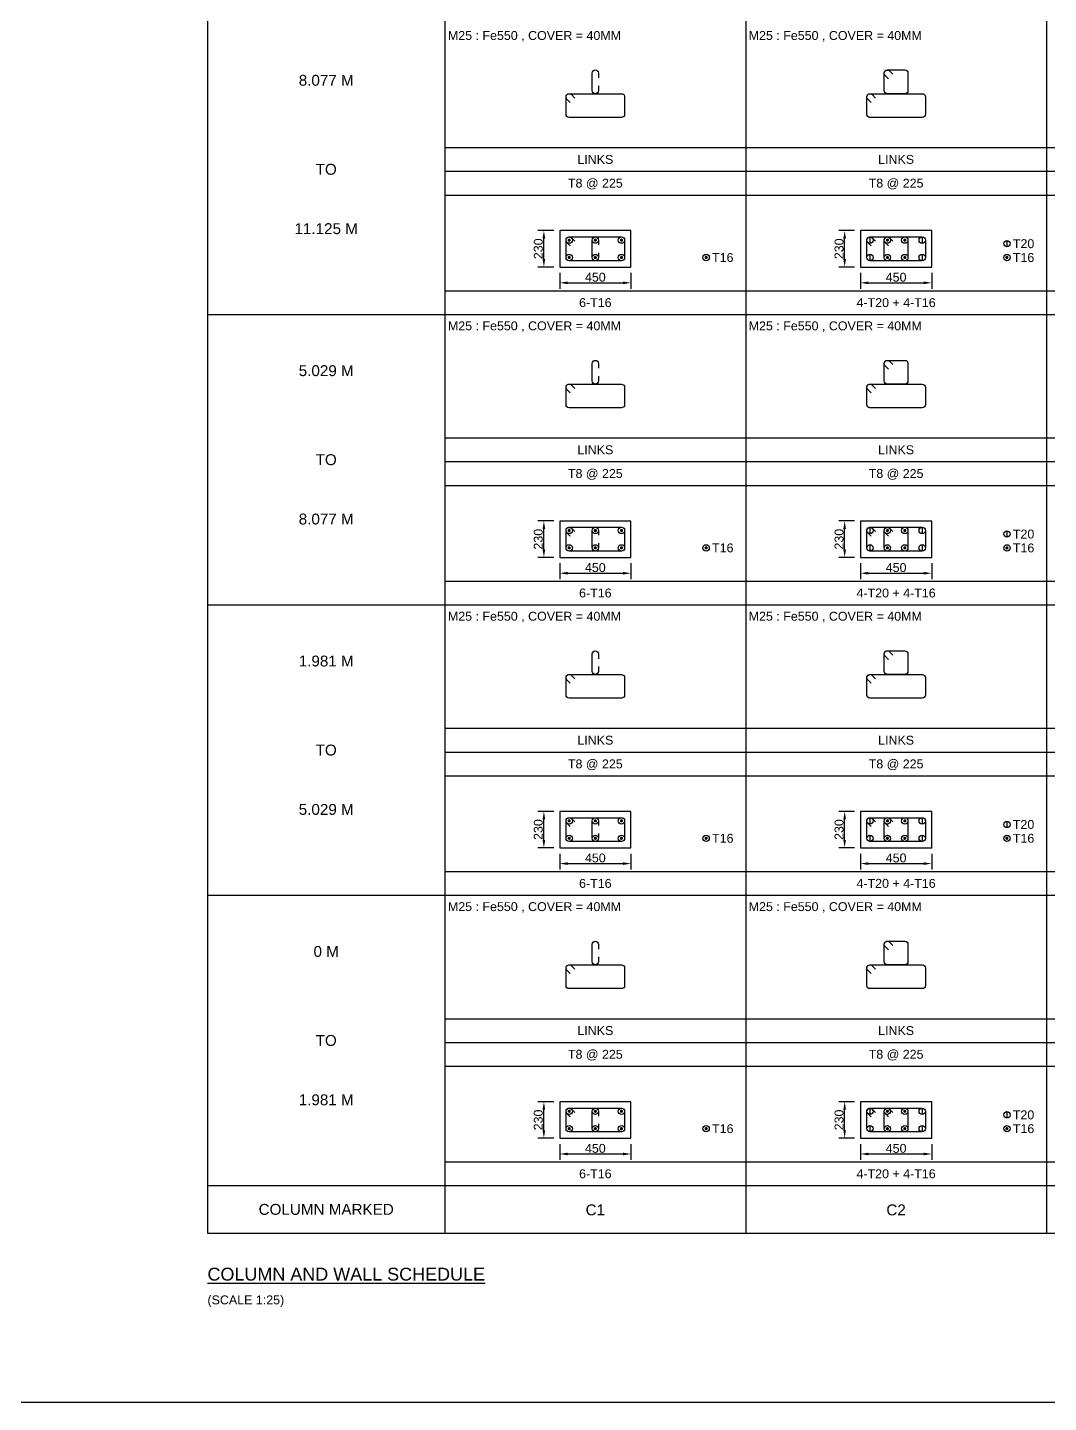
# Model space of a CAD drawing. Header units: inches. Extents: x -816171 to 9366335, y -450961 to 689132.
# Drawn here: x -237966 to -212168, y -22508 to 12248 of the extents above; entities that cross this region are included whole.
import ezdxf
from ezdxf.enums import TextEntityAlignment as Align

# ---------------------------------------------------------------- set-up
doc = ezdxf.new("R2010")
doc.units = ezdxf.units.IN
doc.header["$MEASUREMENT"] = 0
for name, color, linetype in [('Concrete Line', 2, 'Continuous'), ('Dim', 31, 'Continuous'), ('Labels', 4, 'Continuous'), ('Link', 225, 'Continuous'), ('Reinforcement', 130, 'Continuous'), ('Schedule Border', 60, 'Continuous'), ('Schedule Header', 4, 'Continuous'), ('Schedule Line', 60, 'Continuous'), ('Text', 31, 'Continuous')]:
    doc.layers.add(name, color=color, linetype=linetype)
doc.styles.add('SC-COL1', font='SansSerif')
doc.styles.add('SC-COL2', font='SansSerif')
doc.dimstyles.new('ColumnSch', dxfattribs={"dimtxt": 225, "dimasz": 200, "dimexe": 150, "dimexo": 150, "dimgap": 25, "dimtad": 1, "dimtoh": 1, "dimdec": 4, "dimzin": 0, "dimdsep": 46, "dimtxsty": 'SC-COL2', "dimcen": 0.09, "dimclrd": 8, "dimclre": 8, "dimclrt": 31, "dimadec": 0, "dimazin": 0, "dimtfac": 1, "dimtdec": 0, "dimtix": 1, "dimtofl": 0, "dimtmove": 0, "dimatfit": 3, "dimfxl": 1, "dimtolj": 1, "dimtzin": 0, "dimarcsym": 0})

# ---------------------------------------------------------------- blocks, each defined once
blk = doc.blocks.new('*D238')
at = {"layer": 'DEFPOINTS', "color": 0, "transparency": 16777216}
for p in [(-224518, -15826), (-222718, -15826), (-222718, -16226)]:
    blk.add_point(p, dxfattribs=at)
at = {"layer": 'Dim', "color": 8, "lineweight": -2, "transparency": 16777216}
for p, q in [((-224518, -15976), (-224518, -16376)), ((-222718, -15976), (-222718, -16376)), ((-224318, -16226), (-222918, -16226))]:
    blk.add_line(p, q, dxfattribs=at)
at = {"layer": 'Dim', "color": 8, "transparency": 16777216}
for points in [[(-224318, -16193), (-224318, -16260), (-224518, -16226)], [(-222918, -16193), (-222918, -16260), (-222718, -16226)]]:
    blk.add_solid(points, dxfattribs=at)
at = {"layer": 'Dim', "color": 31, "transparency": 16777216, "insert": (-223618, -16085), "char_height": 225, "attachment_point": 5, "style": 'SC-COL2'}
blk.add_mtext('\\A1;450', dxfattribs=at)
blk = doc.blocks.new('*D239')
at = {"layer": 'DEFPOINTS', "color": 0, "transparency": 16777216}
for p in [(-224918, -14906), (-224518, -14906), (-224518, -15826)]:
    blk.add_point(p, dxfattribs=at)
at = {"layer": 'Dim', "color": 8, "lineweight": -2, "transparency": 16777216}
for p, q in [((-224668, -14906), (-225068, -14906)), ((-224918, -15626), (-224918, -15106)), ((-224668, -15826), (-225068, -15826))]:
    blk.add_line(p, q, dxfattribs=at)
at = {"layer": 'Dim', "color": 8, "transparency": 16777216}
for points in [[(-224952, -15106), (-224885, -15106), (-224918, -14906)], [(-224952, -15626), (-224885, -15626), (-224918, -15826)]]:
    blk.add_solid(points, dxfattribs=at)
at = {"layer": 'Dim', "color": 31, "transparency": 16777216, "insert": (-225059, -15366), "char_height": 225, "attachment_point": 5, "rotation": 90, "style": 'SC-COL2'}
blk.add_mtext('\\A1;230', dxfattribs=at)
blk = doc.blocks.new('*D240')
at = {"layer": 'DEFPOINTS', "color": 0, "transparency": 16777216}
for p in [(-224518, -8486), (-222718, -8486), (-222718, -8886)]:
    blk.add_point(p, dxfattribs=at)
at = {"layer": 'Dim', "color": 8, "lineweight": -2, "transparency": 16777216}
for p, q in [((-224518, -8636), (-224518, -9036)), ((-222718, -8636), (-222718, -9036)), ((-224318, -8886), (-222918, -8886))]:
    blk.add_line(p, q, dxfattribs=at)
at = {"layer": 'Dim', "color": 8, "transparency": 16777216}
for points in [[(-224318, -8853), (-224318, -8920), (-224518, -8886)], [(-222918, -8853), (-222918, -8920), (-222718, -8886)]]:
    blk.add_solid(points, dxfattribs=at)
at = {"layer": 'Dim', "color": 31, "transparency": 16777216, "insert": (-223618, -8745), "char_height": 225, "attachment_point": 5, "style": 'SC-COL2'}
blk.add_mtext('\\A1;450', dxfattribs=at)
blk = doc.blocks.new('*D241')
at = {"layer": 'DEFPOINTS', "color": 0, "transparency": 16777216}
for p in [(-224918, -7566), (-224518, -7566), (-224518, -8486)]:
    blk.add_point(p, dxfattribs=at)
at = {"layer": 'Dim', "color": 8, "lineweight": -2, "transparency": 16777216}
for p, q in [((-224668, -7566), (-225068, -7566)), ((-224918, -8286), (-224918, -7766)), ((-224668, -8486), (-225068, -8486))]:
    blk.add_line(p, q, dxfattribs=at)
at = {"layer": 'Dim', "color": 8, "transparency": 16777216}
for points in [[(-224952, -7766), (-224885, -7766), (-224918, -7566)], [(-224952, -8286), (-224885, -8286), (-224918, -8486)]]:
    blk.add_solid(points, dxfattribs=at)
at = {"layer": 'Dim', "color": 31, "transparency": 16777216, "insert": (-225059, -8026), "char_height": 225, "attachment_point": 5, "rotation": 90, "style": 'SC-COL2'}
blk.add_mtext('\\A1;230', dxfattribs=at)
blk = doc.blocks.new('*D242')
at = {"layer": 'DEFPOINTS', "color": 0, "transparency": 16777216}
for p in [(-224518, -1146), (-222718, -1146), (-222718, -1546)]:
    blk.add_point(p, dxfattribs=at)
at = {"layer": 'Dim', "color": 8, "lineweight": -2, "transparency": 16777216}
for p, q in [((-224518, -1296), (-224518, -1696)), ((-222718, -1296), (-222718, -1696)), ((-224318, -1546), (-222918, -1546))]:
    blk.add_line(p, q, dxfattribs=at)
at = {"layer": 'Dim', "color": 8, "transparency": 16777216}
for points in [[(-224318, -1513), (-224318, -1580), (-224518, -1546)], [(-222918, -1513), (-222918, -1580), (-222718, -1546)]]:
    blk.add_solid(points, dxfattribs=at)
at = {"layer": 'Dim', "color": 31, "transparency": 16777216, "insert": (-223618, -1405), "char_height": 225, "attachment_point": 5, "style": 'SC-COL2'}
blk.add_mtext('\\A1;450', dxfattribs=at)
blk = doc.blocks.new('*D243')
at = {"layer": 'DEFPOINTS', "color": 0, "transparency": 16777216}
for p in [(-224918, -226), (-224518, -226), (-224518, -1146)]:
    blk.add_point(p, dxfattribs=at)
at = {"layer": 'Dim', "color": 8, "lineweight": -2, "transparency": 16777216}
for p, q in [((-224668, -226), (-225068, -226)), ((-224918, -946), (-224918, -426)), ((-224668, -1146), (-225068, -1146))]:
    blk.add_line(p, q, dxfattribs=at)
at = {"layer": 'Dim', "color": 8, "transparency": 16777216}
for points in [[(-224952, -426), (-224885, -426), (-224918, -226)], [(-224952, -946), (-224885, -946), (-224918, -1146)]]:
    blk.add_solid(points, dxfattribs=at)
at = {"layer": 'Dim', "color": 31, "transparency": 16777216, "insert": (-225059, -686), "char_height": 225, "attachment_point": 5, "rotation": 90, "style": 'SC-COL2'}
blk.add_mtext('\\A1;230', dxfattribs=at)
blk = doc.blocks.new('*D234')
at = {"layer": 'DEFPOINTS', "color": 0, "transparency": 16777216}
for p in [(-224518, 6194), (-222718, 6194), (-222718, 5794)]:
    blk.add_point(p, dxfattribs=at)
at = {"layer": 'Dim', "color": 8, "lineweight": -2, "transparency": 16777216}
for p, q in [((-224518, 6044), (-224518, 5644)), ((-222718, 6044), (-222718, 5644)), ((-224318, 5794), (-222918, 5794))]:
    blk.add_line(p, q, dxfattribs=at)
at = {"layer": 'Dim', "color": 8, "transparency": 16777216}
for points in [[(-224318, 5827), (-224318, 5760), (-224518, 5794)], [(-222918, 5827), (-222918, 5760), (-222718, 5794)]]:
    blk.add_solid(points, dxfattribs=at)
at = {"layer": 'Dim', "color": 31, "transparency": 16777216, "insert": (-223618, 5935), "char_height": 225, "attachment_point": 5, "style": 'SC-COL2'}
blk.add_mtext('\\A1;450', dxfattribs=at)
blk = doc.blocks.new('*D235')
at = {"layer": 'DEFPOINTS', "color": 0, "transparency": 16777216}
for p in [(-224918, 7114), (-224518, 7114), (-224518, 6194)]:
    blk.add_point(p, dxfattribs=at)
at = {"layer": 'Dim', "color": 8, "lineweight": -2, "transparency": 16777216}
for p, q in [((-224668, 7114), (-225068, 7114)), ((-224918, 6394), (-224918, 6914)), ((-224668, 6194), (-225068, 6194))]:
    blk.add_line(p, q, dxfattribs=at)
at = {"layer": 'Dim', "color": 8, "transparency": 16777216}
for points in [[(-224952, 6914), (-224885, 6914), (-224918, 7114)], [(-224952, 6394), (-224885, 6394), (-224918, 6194)]]:
    blk.add_solid(points, dxfattribs=at)
at = {"layer": 'Dim', "color": 31, "transparency": 16777216, "insert": (-225059, 6654), "char_height": 225, "attachment_point": 5, "rotation": 90, "style": 'SC-COL2'}
blk.add_mtext('\\A1;230', dxfattribs=at)
blk = doc.blocks.new('*D236')
at = {"layer": 'DEFPOINTS', "color": 0, "transparency": 16777216}
for p in [(-216918, -15826), (-215118, -15826), (-215118, -16226)]:
    blk.add_point(p, dxfattribs=at)
at = {"layer": 'Dim', "color": 8, "lineweight": -2, "transparency": 16777216}
for p, q in [((-216918, -15976), (-216918, -16376)), ((-215118, -15976), (-215118, -16376)), ((-216718, -16226), (-215318, -16226))]:
    blk.add_line(p, q, dxfattribs=at)
at = {"layer": 'Dim', "color": 8, "transparency": 16777216}
for points in [[(-216718, -16193), (-216718, -16260), (-216918, -16226)], [(-215318, -16193), (-215318, -16260), (-215118, -16226)]]:
    blk.add_solid(points, dxfattribs=at)
at = {"layer": 'Dim', "color": 31, "transparency": 16777216, "insert": (-216018, -16085), "char_height": 225, "attachment_point": 5, "style": 'SC-COL2'}
blk.add_mtext('\\A1;450', dxfattribs=at)
blk = doc.blocks.new('*D237')
at = {"layer": 'DEFPOINTS', "color": 0, "transparency": 16777216}
for p in [(-217318, -14906), (-216918, -14906), (-216918, -15826)]:
    blk.add_point(p, dxfattribs=at)
at = {"layer": 'Dim', "color": 8, "lineweight": -2, "transparency": 16777216}
for p, q in [((-217068, -14906), (-217468, -14906)), ((-217318, -15626), (-217318, -15106)), ((-217068, -15826), (-217468, -15826))]:
    blk.add_line(p, q, dxfattribs=at)
at = {"layer": 'Dim', "color": 8, "transparency": 16777216}
for points in [[(-217352, -15106), (-217285, -15106), (-217318, -14906)], [(-217352, -15626), (-217285, -15626), (-217318, -15826)]]:
    blk.add_solid(points, dxfattribs=at)
at = {"layer": 'Dim', "color": 31, "transparency": 16777216, "insert": (-217459, -15366), "char_height": 225, "attachment_point": 5, "rotation": 90, "style": 'SC-COL2'}
blk.add_mtext('\\A1;230', dxfattribs=at)
blk = doc.blocks.new('*D244')
at = {"layer": 'DEFPOINTS', "color": 0, "transparency": 16777216}
for p in [(-216918, -8486), (-215118, -8486), (-215118, -8886)]:
    blk.add_point(p, dxfattribs=at)
at = {"layer": 'Dim', "color": 8, "lineweight": -2, "transparency": 16777216}
for p, q in [((-216918, -8636), (-216918, -9036)), ((-215118, -8636), (-215118, -9036)), ((-216718, -8886), (-215318, -8886))]:
    blk.add_line(p, q, dxfattribs=at)
at = {"layer": 'Dim', "color": 8, "transparency": 16777216}
for points in [[(-216718, -8853), (-216718, -8920), (-216918, -8886)], [(-215318, -8853), (-215318, -8920), (-215118, -8886)]]:
    blk.add_solid(points, dxfattribs=at)
at = {"layer": 'Dim', "color": 31, "transparency": 16777216, "insert": (-216018, -8745), "char_height": 225, "attachment_point": 5, "style": 'SC-COL2'}
blk.add_mtext('\\A1;450', dxfattribs=at)
blk = doc.blocks.new('*D245')
at = {"layer": 'DEFPOINTS', "color": 0, "transparency": 16777216}
for p in [(-217318, -7566), (-216918, -7566), (-216918, -8486)]:
    blk.add_point(p, dxfattribs=at)
at = {"layer": 'Dim', "color": 8, "lineweight": -2, "transparency": 16777216}
for p, q in [((-217068, -7566), (-217468, -7566)), ((-217318, -8286), (-217318, -7766)), ((-217068, -8486), (-217468, -8486))]:
    blk.add_line(p, q, dxfattribs=at)
at = {"layer": 'Dim', "color": 8, "transparency": 16777216}
for points in [[(-217352, -7766), (-217285, -7766), (-217318, -7566)], [(-217352, -8286), (-217285, -8286), (-217318, -8486)]]:
    blk.add_solid(points, dxfattribs=at)
at = {"layer": 'Dim', "color": 31, "transparency": 16777216, "insert": (-217459, -8026), "char_height": 225, "attachment_point": 5, "rotation": 90, "style": 'SC-COL2'}
blk.add_mtext('\\A1;230', dxfattribs=at)
blk = doc.blocks.new('*D246')
at = {"layer": 'DEFPOINTS', "color": 0, "transparency": 16777216}
for p in [(-216918, -1146), (-215118, -1146), (-215118, -1546)]:
    blk.add_point(p, dxfattribs=at)
at = {"layer": 'Dim', "color": 8, "lineweight": -2, "transparency": 16777216}
for p, q in [((-216918, -1296), (-216918, -1696)), ((-215118, -1296), (-215118, -1696)), ((-216718, -1546), (-215318, -1546))]:
    blk.add_line(p, q, dxfattribs=at)
at = {"layer": 'Dim', "color": 8, "transparency": 16777216}
for points in [[(-216718, -1513), (-216718, -1580), (-216918, -1546)], [(-215318, -1513), (-215318, -1580), (-215118, -1546)]]:
    blk.add_solid(points, dxfattribs=at)
at = {"layer": 'Dim', "color": 31, "transparency": 16777216, "insert": (-216018, -1405), "char_height": 225, "attachment_point": 5, "style": 'SC-COL2'}
blk.add_mtext('\\A1;450', dxfattribs=at)
blk = doc.blocks.new('*D247')
at = {"layer": 'DEFPOINTS', "color": 0, "transparency": 16777216}
for p in [(-217318, -226), (-216918, -226), (-216918, -1146)]:
    blk.add_point(p, dxfattribs=at)
at = {"layer": 'Dim', "color": 8, "lineweight": -2, "transparency": 16777216}
for p, q in [((-217068, -226), (-217468, -226)), ((-217318, -946), (-217318, -426)), ((-217068, -1146), (-217468, -1146))]:
    blk.add_line(p, q, dxfattribs=at)
at = {"layer": 'Dim', "color": 8, "transparency": 16777216}
for points in [[(-217352, -426), (-217285, -426), (-217318, -226)], [(-217352, -946), (-217285, -946), (-217318, -1146)]]:
    blk.add_solid(points, dxfattribs=at)
at = {"layer": 'Dim', "color": 31, "transparency": 16777216, "insert": (-217459, -686), "char_height": 225, "attachment_point": 5, "rotation": 90, "style": 'SC-COL2'}
blk.add_mtext('\\A1;230', dxfattribs=at)
blk = doc.blocks.new('*D248')
at = {"layer": 'DEFPOINTS', "color": 0, "transparency": 16777216}
for p in [(-216918, 6194), (-215118, 6194), (-215118, 5794)]:
    blk.add_point(p, dxfattribs=at)
at = {"layer": 'Dim', "color": 8, "lineweight": -2, "transparency": 16777216}
for p, q in [((-216918, 6044), (-216918, 5644)), ((-215118, 6044), (-215118, 5644)), ((-216718, 5794), (-215318, 5794))]:
    blk.add_line(p, q, dxfattribs=at)
at = {"layer": 'Dim', "color": 8, "transparency": 16777216}
for points in [[(-216718, 5827), (-216718, 5760), (-216918, 5794)], [(-215318, 5827), (-215318, 5760), (-215118, 5794)]]:
    blk.add_solid(points, dxfattribs=at)
at = {"layer": 'Dim', "color": 31, "transparency": 16777216, "insert": (-216018, 5935), "char_height": 225, "attachment_point": 5, "style": 'SC-COL2'}
blk.add_mtext('\\A1;450', dxfattribs=at)
blk = doc.blocks.new('*D249')
at = {"layer": 'DEFPOINTS', "color": 0, "transparency": 16777216}
for p in [(-217318, 7114), (-216918, 7114), (-216918, 6194)]:
    blk.add_point(p, dxfattribs=at)
at = {"layer": 'Dim', "color": 8, "lineweight": -2, "transparency": 16777216}
for p, q in [((-217068, 7114), (-217468, 7114)), ((-217318, 6394), (-217318, 6914)), ((-217068, 6194), (-217468, 6194))]:
    blk.add_line(p, q, dxfattribs=at)
at = {"layer": 'Dim', "color": 8, "transparency": 16777216}
for points in [[(-217352, 6914), (-217285, 6914), (-217318, 7114)], [(-217352, 6394), (-217285, 6394), (-217318, 6194)]]:
    blk.add_solid(points, dxfattribs=at)
at = {"layer": 'Dim', "color": 31, "transparency": 16777216, "insert": (-217459, 6654), "char_height": 225, "attachment_point": 5, "rotation": 90, "style": 'SC-COL2'}
blk.add_mtext('\\A1;230', dxfattribs=at)

msp = doc.modelspace()

# ---------------------------------------------------------------- linework, layer by layer
msp.add_line((-181417.4681, -22507.8199), (-266927.7018, -22507.8199))
at = {"layer": 'Concrete Line'}
for points in [[(-222718.25711, 7113.77457), (-224518.25711, 7113.77457)], [(-224518.25711, 7113.77457), (-224518.25711, 6193.77457)], [(-222718.25711, 6193.77457), (-222718.25711, 7113.77457)], [(-215118.25711, 7113.77457), (-216918.25711, 7113.77457)], [(-216918.25711, 7113.77457), (-216918.25711, 6193.77457)], [(-215118.25711, 6193.77457), (-215118.25711, 7113.77457)], [(-224518.25711, 6193.77457), (-222718.25711, 6193.77457)], [(-216918.25711, 6193.77457), (-215118.25711, 6193.77457)], [(-222718.25711, -226.22543), (-224518.25711, -226.22543)], [(-224518.25711, -226.22543), (-224518.25711, -1146.22543)], [(-222718.25711, -1146.22543), (-222718.25711, -226.22543)], [(-215118.25711, -226.22543), (-216918.25711, -226.22543)], [(-216918.25711, -226.22543), (-216918.25711, -1146.22543)], [(-215118.25711, -1146.22543), (-215118.25711, -226.22543)], [(-224518.25711, -1146.22543), (-222718.25711, -1146.22543)], [(-216918.25711, -1146.22543), (-215118.25711, -1146.22543)], [(-222718.25711, -7566.22543), (-224518.25711, -7566.22543)], [(-224518.25711, -7566.22543), (-224518.25711, -8486.22543)], [(-222718.25711, -8486.22543), (-222718.25711, -7566.22543)], [(-215118.25711, -7566.22543), (-216918.25711, -7566.22543)], [(-216918.25711, -7566.22543), (-216918.25711, -8486.22543)], [(-215118.25711, -8486.22543), (-215118.25711, -7566.22543)], [(-224518.25711, -8486.22543), (-222718.25711, -8486.22543)], [(-216918.25711, -8486.22543), (-215118.25711, -8486.22543)], [(-222718.25711, -14906.22543), (-224518.25711, -14906.22543)], [(-224518.25711, -14906.22543), (-224518.25711, -15826.22543)], [(-222718.25711, -15826.22543), (-222718.25711, -14906.22543)], [(-215118.25711, -14906.22543), (-216918.25711, -14906.22543)], [(-216918.25711, -14906.22543), (-216918.25711, -15826.22543)], [(-215118.25711, -15826.22543), (-215118.25711, -14906.22543)], [(-224518.25711, -15826.22543), (-222718.25711, -15826.22543)], [(-216918.25711, -15826.22543), (-215118.25711, -15826.22543)]]:
    msp.add_lwpolyline(points, dxfattribs=at)
at = {"layer": 'Link'}
for points in [[(-223538.25711, 10773.77457), (-223538.25711, 10653.77457, -1), (-223698.25711, 10653.77457), (-223698.25711, 11093.77457, -1), (-223538.25711, 11093.77457), (-223538.25711, 10973.77457)], [(-216209.97309, 10952.35316), (-216294.82575, 11037.20613, -0.6681779738), (-216238.25711, 11173.77457), (-215798.25711, 11173.77457, -0.4142135624), (-215718.25711, 11093.77457), (-215718.25711, 10653.77457, -0.4142135624), (-215798.25711, 10573.77457), (-216238.25711, 10573.77457, -0.4142135624), (-216318.25711, 10653.77457), (-216318.25711, 11093.77457, -0.6681793021), (-216181.68846, 11150.34301), (-216096.8358, 11065.49004)], [(-224249.97309, 10352.35316), (-224334.82575, 10437.20613, -0.6681779738), (-224278.25711, 10573.77457), (-222958.25711, 10573.77457, -0.4142135624), (-222878.25711, 10493.77457), (-222878.25711, 10053.77457, -0.4142135624), (-222958.25711, 9973.77457), (-224278.25711, 9973.77457, -0.4142135624), (-224358.25711, 10053.77457), (-224358.25711, 10493.77457, -0.6681793021), (-224221.68846, 10550.34301), (-224136.8358, 10465.49004)], [(-216649.97309, 10352.35316), (-216734.82575, 10437.20613, -0.6681779738), (-216678.25711, 10573.77457), (-215358.25711, 10573.77457, -0.4142135624), (-215278.25711, 10493.77457), (-215278.25711, 10053.77457, -0.4142135624), (-215358.25711, 9973.77457), (-216678.25711, 9973.77457, -0.4142135624), (-216758.25711, 10053.77457), (-216758.25711, 10493.77457, -0.6681793021), (-216621.68846, 10550.34301), (-216536.8358, 10465.49004)], [(-224249.97309, 6732.35316), (-224334.82575, 6817.20613, -0.6681779738), (-224278.25711, 6953.77457), (-222958.25711, 6953.77457, -0.4142135624), (-222878.25711, 6873.77457), (-222878.25711, 6433.77457, -0.4142135624), (-222958.25711, 6353.77457), (-224278.25711, 6353.77457, -0.4142135624), (-224358.25711, 6433.77457), (-224358.25711, 6873.77457, -0.6681793021), (-224221.68846, 6930.34301), (-224136.8358, 6845.49004)], [(-223538.25711, 6553.77457), (-223538.25711, 6433.77457, -1), (-223698.25711, 6433.77457), (-223698.25711, 6873.77457, -1), (-223538.25711, 6873.77457), (-223538.25711, 6753.77457)], [(-216649.97309, 6732.35316), (-216734.82575, 6817.20613, -0.6681779738), (-216678.25711, 6953.77457), (-215358.25711, 6953.77457, -0.4142135624), (-215278.25711, 6873.77457), (-215278.25711, 6433.77457, -0.4142135624), (-215358.25711, 6353.77457), (-216678.25711, 6353.77457, -0.4142135624), (-216758.25711, 6433.77457), (-216758.25711, 6873.77457, -0.6681793021), (-216621.68846, 6930.34301), (-216536.8358, 6845.49004)], [(-216209.97309, 6732.35316), (-216294.82575, 6817.20613, -0.6681779738), (-216238.25711, 6953.77457), (-215798.25711, 6953.77457, -0.4142135624), (-215718.25711, 6873.77457), (-215718.25711, 6433.77457, -0.4142135624), (-215798.25711, 6353.77457), (-216238.25711, 6353.77457, -0.4142135624), (-216318.25711, 6433.77457), (-216318.25711, 6873.77457, -0.6681793021), (-216181.68846, 6930.34301), (-216096.8358, 6845.49004)], [(-223538.25711, 3433.77457), (-223538.25711, 3313.77457, -1), (-223698.25711, 3313.77457), (-223698.25711, 3753.77457, -1), (-223538.25711, 3753.77457), (-223538.25711, 3633.77457)], [(-216209.97309, 3612.35316), (-216294.82575, 3697.20613, -0.6681779738), (-216238.25711, 3833.77457), (-215798.25711, 3833.77457, -0.4142135624), (-215718.25711, 3753.77457), (-215718.25711, 3313.77457, -0.4142135624), (-215798.25711, 3233.77457), (-216238.25711, 3233.77457, -0.4142135624), (-216318.25711, 3313.77457), (-216318.25711, 3753.77457, -0.6681793021), (-216181.68846, 3810.34301), (-216096.8358, 3725.49004)], [(-224249.97309, 3012.35316), (-224334.82575, 3097.20613, -0.6681779738), (-224278.25711, 3233.77457), (-222958.25711, 3233.77457, -0.4142135624), (-222878.25711, 3153.77457), (-222878.25711, 2713.77457, -0.4142135624), (-222958.25711, 2633.77457), (-224278.25711, 2633.77457, -0.4142135624), (-224358.25711, 2713.77457), (-224358.25711, 3153.77457, -0.6681793021), (-224221.68846, 3210.34301), (-224136.8358, 3125.49004)], [(-216649.97309, 3012.35316), (-216734.82575, 3097.20613, -0.6681779738), (-216678.25711, 3233.77457), (-215358.25711, 3233.77457, -0.4142135624), (-215278.25711, 3153.77457), (-215278.25711, 2713.77457, -0.4142135624), (-215358.25711, 2633.77457), (-216678.25711, 2633.77457, -0.4142135624), (-216758.25711, 2713.77457), (-216758.25711, 3153.77457, -0.6681793021), (-216621.68846, 3210.34301), (-216536.8358, 3125.49004)], [(-224249.97309, -607.64684), (-224334.82575, -522.79387, -0.6681779738), (-224278.25711, -386.22543), (-222958.25711, -386.22543, -0.4142135624), (-222878.25711, -466.22543), (-222878.25711, -906.22543, -0.4142135624), (-222958.25711, -986.22543), (-224278.25711, -986.22543, -0.4142135624), (-224358.25711, -906.22543), (-224358.25711, -466.22543, -0.6681793021), (-224221.68846, -409.65699), (-224136.8358, -494.50996)], [(-223538.25711, -786.22543), (-223538.25711, -906.22543, -1), (-223698.25711, -906.22543), (-223698.25711, -466.22543, -1), (-223538.25711, -466.22543), (-223538.25711, -586.22543)], [(-216649.97309, -607.64684), (-216734.82575, -522.79387, -0.6681779738), (-216678.25711, -386.22543), (-215358.25711, -386.22543, -0.4142135624), (-215278.25711, -466.22543), (-215278.25711, -906.22543, -0.4142135624), (-215358.25711, -986.22543), (-216678.25711, -986.22543, -0.4142135624), (-216758.25711, -906.22543), (-216758.25711, -466.22543, -0.6681793021), (-216621.68846, -409.65699), (-216536.8358, -494.50996)], [(-216209.97309, -607.64684), (-216294.82575, -522.79387, -0.6681779738), (-216238.25711, -386.22543), (-215798.25711, -386.22543, -0.4142135624), (-215718.25711, -466.22543), (-215718.25711, -906.22543, -0.4142135624), (-215798.25711, -986.22543), (-216238.25711, -986.22543, -0.4142135624), (-216318.25711, -906.22543), (-216318.25711, -466.22543, -0.6681793021), (-216181.68846, -409.65699), (-216096.8358, -494.50996)], [(-223538.25711, -3906.22543), (-223538.25711, -4026.22543, -1), (-223698.25711, -4026.22543), (-223698.25711, -3586.22543, -1), (-223538.25711, -3586.22543), (-223538.25711, -3706.22543)], [(-216209.97309, -3727.64684), (-216294.82575, -3642.79387, -0.6681779738), (-216238.25711, -3506.22543), (-215798.25711, -3506.22543, -0.4142135624), (-215718.25711, -3586.22543), (-215718.25711, -4026.22543, -0.4142135624), (-215798.25711, -4106.22543), (-216238.25711, -4106.22543, -0.4142135624), (-216318.25711, -4026.22543), (-216318.25711, -3586.22543, -0.6681793021), (-216181.68846, -3529.65699), (-216096.8358, -3614.50996)], [(-224249.97309, -4327.64684), (-224334.82575, -4242.79387, -0.6681779738), (-224278.25711, -4106.22543), (-222958.25711, -4106.22543, -0.4142135624), (-222878.25711, -4186.22543), (-222878.25711, -4626.22543, -0.4142135624), (-222958.25711, -4706.22543), (-224278.25711, -4706.22543, -0.4142135624), (-224358.25711, -4626.22543), (-224358.25711, -4186.22543, -0.6681793021), (-224221.68846, -4129.65699), (-224136.8358, -4214.50996)], [(-216649.97309, -4327.64684), (-216734.82575, -4242.79387, -0.6681779738), (-216678.25711, -4106.22543), (-215358.25711, -4106.22543, -0.4142135624), (-215278.25711, -4186.22543), (-215278.25711, -4626.22543, -0.4142135624), (-215358.25711, -4706.22543), (-216678.25711, -4706.22543, -0.4142135624), (-216758.25711, -4626.22543), (-216758.25711, -4186.22543, -0.6681793021), (-216621.68846, -4129.65699), (-216536.8358, -4214.50996)], [(-224249.97309, -7947.64684), (-224334.82575, -7862.79387, -0.6681779738), (-224278.25711, -7726.22543), (-222958.25711, -7726.22543, -0.4142135624), (-222878.25711, -7806.22543), (-222878.25711, -8246.22543, -0.4142135624), (-222958.25711, -8326.22543), (-224278.25711, -8326.22543, -0.4142135624), (-224358.25711, -8246.22543), (-224358.25711, -7806.22543, -0.6681793021), (-224221.68846, -7749.65699), (-224136.8358, -7834.50996)], [(-223538.25711, -8126.22543), (-223538.25711, -8246.22543, -1), (-223698.25711, -8246.22543), (-223698.25711, -7806.22543, -1), (-223538.25711, -7806.22543), (-223538.25711, -7926.22543)], [(-216649.97309, -7947.64684), (-216734.82575, -7862.79387, -0.6681779738), (-216678.25711, -7726.22543), (-215358.25711, -7726.22543, -0.4142135624), (-215278.25711, -7806.22543), (-215278.25711, -8246.22543, -0.4142135624), (-215358.25711, -8326.22543), (-216678.25711, -8326.22543, -0.4142135624), (-216758.25711, -8246.22543), (-216758.25711, -7806.22543, -0.6681793021), (-216621.68846, -7749.65699), (-216536.8358, -7834.50996)], [(-216209.97309, -7947.64684), (-216294.82575, -7862.79387, -0.6681779738), (-216238.25711, -7726.22543), (-215798.25711, -7726.22543, -0.4142135624), (-215718.25711, -7806.22543), (-215718.25711, -8246.22543, -0.4142135624), (-215798.25711, -8326.22543), (-216238.25711, -8326.22543, -0.4142135624), (-216318.25711, -8246.22543), (-216318.25711, -7806.22543, -0.6681793021), (-216181.68846, -7749.65699), (-216096.8358, -7834.50996)], [(-223538.25711, -11246.22543), (-223538.25711, -11366.22543, -1), (-223698.25711, -11366.22543), (-223698.25711, -10926.22543, -1), (-223538.25711, -10926.22543), (-223538.25711, -11046.22543)], [(-216209.97309, -11067.64684), (-216294.82575, -10982.79387, -0.6681779738), (-216238.25711, -10846.22543), (-215798.25711, -10846.22543, -0.4142135624), (-215718.25711, -10926.22543), (-215718.25711, -11366.22543, -0.4142135624), (-215798.25711, -11446.22543), (-216238.25711, -11446.22543, -0.4142135624), (-216318.25711, -11366.22543), (-216318.25711, -10926.22543, -0.6681793021), (-216181.68846, -10869.65699), (-216096.8358, -10954.50996)], [(-224249.97309, -11667.64684), (-224334.82575, -11582.79387, -0.6681779738), (-224278.25711, -11446.22543), (-222958.25711, -11446.22543, -0.4142135624), (-222878.25711, -11526.22543), (-222878.25711, -11966.22543, -0.4142135624), (-222958.25711, -12046.22543), (-224278.25711, -12046.22543, -0.4142135624), (-224358.25711, -11966.22543), (-224358.25711, -11526.22543, -0.6681793021), (-224221.68846, -11469.65699), (-224136.8358, -11554.50996)], [(-216649.97309, -11667.64684), (-216734.82575, -11582.79387, -0.6681779738), (-216678.25711, -11446.22543), (-215358.25711, -11446.22543, -0.4142135624), (-215278.25711, -11526.22543), (-215278.25711, -11966.22543, -0.4142135624), (-215358.25711, -12046.22543), (-216678.25711, -12046.22543, -0.4142135624), (-216758.25711, -11966.22543), (-216758.25711, -11526.22543, -0.6681793021), (-216621.68846, -11469.65699), (-216536.8358, -11554.50996)], [(-224249.97309, -15287.64684), (-224334.82575, -15202.79387, -0.6681779738), (-224278.25711, -15066.22543), (-222958.25711, -15066.22543, -0.4142135624), (-222878.25711, -15146.22543), (-222878.25711, -15586.22543, -0.4142135624), (-222958.25711, -15666.22543), (-224278.25711, -15666.22543, -0.4142135624), (-224358.25711, -15586.22543), (-224358.25711, -15146.22543, -0.6681793021), (-224221.68846, -15089.65699), (-224136.8358, -15174.50996)], [(-223538.25711, -15466.22543), (-223538.25711, -15586.22543, -1), (-223698.25711, -15586.22543), (-223698.25711, -15146.22543, -1), (-223538.25711, -15146.22543), (-223538.25711, -15266.22543)], [(-216649.97309, -15287.64684), (-216734.82575, -15202.79387, -0.6681779738), (-216678.25711, -15066.22543), (-215358.25711, -15066.22543, -0.4142135624), (-215278.25711, -15146.22543), (-215278.25711, -15586.22543, -0.4142135624), (-215358.25711, -15666.22543), (-216678.25711, -15666.22543, -0.4142135624), (-216758.25711, -15586.22543), (-216758.25711, -15146.22543, -0.6681793021), (-216621.68846, -15089.65699), (-216536.8358, -15174.50996)], [(-216209.97309, -15287.64684), (-216294.82575, -15202.79387, -0.6681779738), (-216238.25711, -15066.22543), (-215798.25711, -15066.22543, -0.4142135624), (-215718.25711, -15146.22543), (-215718.25711, -15586.22543, -0.4142135624), (-215798.25711, -15666.22543), (-216238.25711, -15666.22543, -0.4142135624), (-216318.25711, -15586.22543), (-216318.25711, -15146.22543, -0.6681793021), (-216181.68846, -15089.65699), (-216096.8358, -15174.50996)]]:
    msp.add_lwpolyline(points, format="xyb", dxfattribs=at)
at = {"layer": 'Reinforcement', "color": 130}
for points in [[(-216678.25711, 6953.77457), (-216678.25711, 6793.77457)], [(-215358.25711, 6953.77457), (-215358.25711, 6793.77457)], [(-213218.25711, 6863.77457), (-213218.25711, 6703.77457)], [(-216678.25711, 6513.77457), (-216678.25711, 6353.77457)], [(-215358.25711, 6513.77457), (-215358.25711, 6353.77457)], [(-216678.25711, -386.22543), (-216678.25711, -546.22543)], [(-215358.25711, -386.22543), (-215358.25711, -546.22543)], [(-213218.25711, -476.22543), (-213218.25711, -636.22543)], [(-216678.25711, -826.22543), (-216678.25711, -986.22543)], [(-215358.25711, -826.22543), (-215358.25711, -986.22543)], [(-216678.25711, -7726.22543), (-216678.25711, -7886.22543)], [(-215358.25711, -7726.22543), (-215358.25711, -7886.22543)], [(-213218.25711, -7816.22543), (-213218.25711, -7976.22543)], [(-216678.25711, -8166.22543), (-216678.25711, -8326.22543)], [(-215358.25711, -8166.22543), (-215358.25711, -8326.22543)], [(-216678.25711, -15066.22543), (-216678.25711, -15226.22543)], [(-215358.25711, -15066.22543), (-215358.25711, -15226.22543)], [(-213218.25711, -15156.22543), (-213218.25711, -15316.22543)], [(-216678.25711, -15506.22543), (-216678.25711, -15666.22543)], [(-215358.25711, -15506.22543), (-215358.25711, -15666.22543)]]:
    msp.add_lwpolyline(points, dxfattribs=at)
at = {"layer": 'Reinforcement', "color": 130, "const_width": 40}
for points in [[(-224298.25711, 6873.77457, 1), (-224258.25711, 6873.77457, 1)], [(-223638.25711, 6873.77457, 1), (-223598.25711, 6873.77457, 1)], [(-222978.25711, 6873.77457, 1), (-222938.25711, 6873.77457, 1)], [(-216258.25711, 6873.77457, 1), (-216218.25711, 6873.77457, 1)], [(-215818.25711, 6873.77457, 1), (-215778.25711, 6873.77457, 1)], [(-224298.25711, 6433.77457, 1), (-224258.25711, 6433.77457, 1)], [(-223638.25711, 6433.77457, 1), (-223598.25711, 6433.77457, 1)], [(-222978.25711, 6433.77457, 1), (-222938.25711, 6433.77457, 1)], [(-220838.25711, 6433.77457, 1), (-220798.25711, 6433.77457, 1)], [(-216258.25711, 6433.77457, 1), (-216218.25711, 6433.77457, 1)], [(-215818.25711, 6433.77457, 1), (-215778.25711, 6433.77457, 1)], [(-213238.25711, 6433.77457, 1), (-213198.25711, 6433.77457, 1)], [(-224298.25711, -466.22543, 1), (-224258.25711, -466.22543, 1)], [(-223638.25711, -466.22543, 1), (-223598.25711, -466.22543, 1)], [(-222978.25711, -466.22543, 1), (-222938.25711, -466.22543, 1)], [(-216258.25711, -466.22543, 1), (-216218.25711, -466.22543, 1)], [(-215818.25711, -466.22543, 1), (-215778.25711, -466.22543, 1)], [(-224298.25711, -906.22543, 1), (-224258.25711, -906.22543, 1)], [(-223638.25711, -906.22543, 1), (-223598.25711, -906.22543, 1)], [(-222978.25711, -906.22543, 1), (-222938.25711, -906.22543, 1)], [(-220838.25711, -906.22543, 1), (-220798.25711, -906.22543, 1)], [(-216258.25711, -906.22543, 1), (-216218.25711, -906.22543, 1)], [(-215818.25711, -906.22543, 1), (-215778.25711, -906.22543, 1)], [(-213238.25711, -906.22543, 1), (-213198.25711, -906.22543, 1)], [(-224298.25711, -7806.22543, 1), (-224258.25711, -7806.22543, 1)], [(-223638.25711, -7806.22543, 1), (-223598.25711, -7806.22543, 1)], [(-222978.25711, -7806.22543, 1), (-222938.25711, -7806.22543, 1)], [(-216258.25711, -7806.22543, 1), (-216218.25711, -7806.22543, 1)], [(-215818.25711, -7806.22543, 1), (-215778.25711, -7806.22543, 1)], [(-224298.25711, -8246.22543, 1), (-224258.25711, -8246.22543, 1)], [(-223638.25711, -8246.22543, 1), (-223598.25711, -8246.22543, 1)], [(-222978.25711, -8246.22543, 1), (-222938.25711, -8246.22543, 1)], [(-220838.25711, -8246.22543, 1), (-220798.25711, -8246.22543, 1)], [(-216258.25711, -8246.22543, 1), (-216218.25711, -8246.22543, 1)], [(-215818.25711, -8246.22543, 1), (-215778.25711, -8246.22543, 1)], [(-213238.25711, -8246.22543, 1), (-213198.25711, -8246.22543, 1)], [(-224298.25711, -15146.22543, 1), (-224258.25711, -15146.22543, 1)], [(-223638.25711, -15146.22543, 1), (-223598.25711, -15146.22543, 1)], [(-222978.25711, -15146.22543, 1), (-222938.25711, -15146.22543, 1)], [(-216258.25711, -15146.22543, 1), (-216218.25711, -15146.22543, 1)], [(-215818.25711, -15146.22543, 1), (-215778.25711, -15146.22543, 1)], [(-224298.25711, -15586.22543, 1), (-224258.25711, -15586.22543, 1)], [(-223638.25711, -15586.22543, 1), (-223598.25711, -15586.22543, 1)], [(-222978.25711, -15586.22543, 1), (-222938.25711, -15586.22543, 1)], [(-220838.25711, -15586.22543, 1), (-220798.25711, -15586.22543, 1)], [(-216258.25711, -15586.22543, 1), (-216218.25711, -15586.22543, 1)], [(-215818.25711, -15586.22543, 1), (-215778.25711, -15586.22543, 1)], [(-213238.25711, -15586.22543, 1), (-213198.25711, -15586.22543, 1)]]:
    msp.add_lwpolyline(points, format="xyb", close=True, dxfattribs=at)
at = {"layer": 'Reinforcement', "color": 130}
for centre in [(-224278.25711, 6873.77457), (-223618.25711, 6873.77457), (-222958.25711, 6873.77457), (-216678.25711, 6873.77457), (-216238.25711, 6873.77457), (-215798.25711, 6873.77457), (-215358.25711, 6873.77457), (-213218.25711, 6783.77457), (-224278.25711, 6433.77457), (-223618.25711, 6433.77457), (-222958.25711, 6433.77457), (-220818.25711, 6433.77457), (-216678.25711, 6433.77457), (-216238.25711, 6433.77457), (-215798.25711, 6433.77457), (-215358.25711, 6433.77457), (-213218.25711, 6433.77457), (-224278.25711, -466.22543), (-223618.25711, -466.22543), (-222958.25711, -466.22543), (-216678.25711, -466.22543), (-216238.25711, -466.22543), (-215798.25711, -466.22543), (-215358.25711, -466.22543), (-213218.25711, -556.22543), (-224278.25711, -906.22543), (-223618.25711, -906.22543), (-222958.25711, -906.22543), (-220818.25711, -906.22543), (-216678.25711, -906.22543), (-216238.25711, -906.22543), (-215798.25711, -906.22543), (-215358.25711, -906.22543), (-213218.25711, -906.22543), (-224278.25711, -7806.22543), (-223618.25711, -7806.22543), (-222958.25711, -7806.22543), (-216678.25711, -7806.22543), (-216238.25711, -7806.22543), (-215798.25711, -7806.22543), (-215358.25711, -7806.22543), (-213218.25711, -7896.22543), (-224278.25711, -8246.22543), (-223618.25711, -8246.22543), (-222958.25711, -8246.22543), (-220818.25711, -8246.22543), (-216678.25711, -8246.22543), (-216238.25711, -8246.22543), (-215798.25711, -8246.22543), (-215358.25711, -8246.22543), (-213218.25711, -8246.22543), (-224278.25711, -15146.22543), (-223618.25711, -15146.22543), (-222958.25711, -15146.22543), (-216678.25711, -15146.22543), (-216238.25711, -15146.22543), (-215798.25711, -15146.22543), (-215358.25711, -15146.22543), (-213218.25711, -15236.22543), (-224278.25711, -15586.22543), (-223618.25711, -15586.22543), (-222958.25711, -15586.22543), (-220818.25711, -15586.22543), (-216678.25711, -15586.22543), (-216238.25711, -15586.22543), (-215798.25711, -15586.22543), (-215358.25711, -15586.22543), (-213218.25711, -15586.22543)]:
    msp.add_circle(centre, 80, dxfattribs=at)
at = {"layer": 'Schedule Border'}
for p, q in [((-233418.25711, 27013.77457), (-233418.25711, -18226.22543)), ((-227418.25711, 27013.77457), (-227418.25711, -18226.22543)), ((-233418.25711, 4993.77457), (-151418.25711, 4993.77457)), ((-233418.25711, -2346.22543), (-151418.25711, -2346.22543)), ((-233418.25711, -9686.22543), (-151418.25711, -9686.22543)), ((-233418.25711, -17026.22543), (-151418.25711, -17026.22543)), ((-233418.25711, -18226.22543), (-151418.25711, -18226.22543)), ((-233418.25711, -18226.22543), (-151418.25711, -18226.22543))]:
    msp.add_line(p, q, dxfattribs=at)
at = {"layer": 'Schedule Line'}
for p, q in [((-219818.25711, 27013.77457), (-219818.25711, -18226.22543)), ((-212218.25711, 27013.77457), (-212218.25711, -18226.22543)), ((-227418.25711, 9213.77457), (-151418.25711, 9213.77457)), ((-227418.25711, 8613.77457), (-151418.25711, 8613.77457)), ((-227418.25711, 8013.77457), (-151418.25711, 8013.77457)), ((-227418.25711, 5593.77457), (-151418.25711, 5593.77457)), ((-227418.25711, 1873.77457), (-151418.25711, 1873.77457)), ((-227418.25711, 1273.77457), (-151418.25711, 1273.77457)), ((-227418.25711, 673.77457), (-151418.25711, 673.77457)), ((-227418.25711, -1746.22543), (-151418.25711, -1746.22543)), ((-227418.25711, -5466.22543), (-151418.25711, -5466.22543)), ((-227418.25711, -6066.22543), (-151418.25711, -6066.22543)), ((-227418.25711, -6666.22543), (-151418.25711, -6666.22543)), ((-227418.25711, -9086.22543), (-151418.25711, -9086.22543)), ((-227418.25711, -12806.22543), (-151418.25711, -12806.22543)), ((-227418.25711, -13406.22543), (-151418.25711, -13406.22543)), ((-227418.25711, -14006.22543), (-151418.25711, -14006.22543)), ((-227418.25711, -16426.22543), (-151418.25711, -16426.22543))]:
    msp.add_line(p, q, dxfattribs=at)

# ---------------------------------------------------------------- texts
at = {"layer": 'Labels', "style": 'SC-COL1'}
msp.add_text('%%uCOLUMN AND WALL SCHEDULE', height=325, dxfattribs=at).set_placement((-233418.25711, -19426.22543))
at = {"layer": 'Schedule Header', "style": 'SC-COL2'}
for s, p in [('8.077 M', (-230418.25711, 10913.77457)), ('TO', (-230418.25711, 8663.77457)), ('11.125 M', (-230418.25711, 7163.77457)), ('5.029 M', (-230418.25711, 3573.77457)), ('TO', (-230418.25711, 1323.77457)), ('8.077 M', (-230418.25711, -176.22543)), ('1.981 M', (-230418.25711, -3766.22543)), ('TO', (-230418.25711, -6016.22543)), ('5.029 M', (-230418.25711, -7516.22543)), ('0 M', (-230418.25711, -11106.22543)), ('TO', (-230418.25711, -13356.22543)), ('1.981 M', (-230418.25711, -14856.22543)), ('COLUMN MARKED', (-230418.25711, -17626.22543))]:
    msp.add_text(s, height=275, dxfattribs=at).set_placement(p, align=Align.MIDDLE_CENTER)
at = {"layer": 'Schedule Header', "char_height": 275, "attachment_point": 2, "style": 'SC-COL2'}
for s, insert in [('C1', (-223618.25711, -17501.22543)), ('C2', (-216018.25711, -17501.22543))]:
    msp.add_mtext(s, dxfattribs=dict(at, insert=insert))
at = {"layer": 'Text', "style": 'SC-COL1'}
for s, p in [('M25 : Fe550 , COVER = 40MM', (-227343.25711, 11933.77457)), ('M25 : Fe550 , COVER = 40MM', (-219743.25711, 11933.77457)), ('M25 : Fe550 , COVER = 40MM', (-227343.25711, 4593.77457)), ('M25 : Fe550 , COVER = 40MM', (-219743.25711, 4593.77457)), ('M25 : Fe550 , COVER = 40MM', (-227343.25711, -2746.22543)), ('M25 : Fe550 , COVER = 40MM', (-219743.25711, -2746.22543)), ('M25 : Fe550 , COVER = 40MM', (-227343.25711, -10086.22543)), ('M25 : Fe550 , COVER = 40MM', (-219743.25711, -10086.22543)), ('(SCALE 1:25)', (-233418.25711, -20026.22543))]:
    msp.add_text(s, height=225, dxfattribs=at).set_placement(p)
for s, p in [('LINKS', (-223618.25711, 8913.77457)), ('LINKS', (-216018.25711, 8913.77457)), ('T8 @ 225', (-223618.25711, 8313.77457)), ('T8 @ 225', (-216018.25711, 8313.77457)), ('6-T16', (-223618.25711, 5293.77457)), ('4-T20 + 4-T16', (-216018.25711, 5293.77457)), ('LINKS', (-223618.25711, 1573.77457)), ('LINKS', (-216018.25711, 1573.77457)), ('T8 @ 225', (-223618.25711, 973.77457)), ('T8 @ 225', (-216018.25711, 973.77457)), ('6-T16', (-223618.25711, -2046.22543)), ('4-T20 + 4-T16', (-216018.25711, -2046.22543)), ('LINKS', (-223618.25711, -5766.22543)), ('LINKS', (-216018.25711, -5766.22543)), ('T8 @ 225', (-223618.25711, -6366.22543)), ('T8 @ 225', (-216018.25711, -6366.22543)), ('6-T16', (-223618.25711, -9386.22543)), ('4-T20 + 4-T16', (-216018.25711, -9386.22543)), ('LINKS', (-223618.25711, -13106.22543)), ('LINKS', (-216018.25711, -13106.22543)), ('T8 @ 225', (-223618.25711, -13706.22543)), ('T8 @ 225', (-216018.25711, -13706.22543)), ('6-T16', (-223618.25711, -16726.22543)), ('4-T20 + 4-T16', (-216018.25711, -16726.22543))]:
    msp.add_text(s, height=225, dxfattribs=at).set_placement(p, align=Align.MIDDLE_CENTER)
for s, p in [('T20', (-213068.25711, 6783.77457)), ('T16', (-220668.25711, 6433.77457)), ('T16', (-213068.25711, 6433.77457)), ('T20', (-213068.25711, -556.22543)), ('T16', (-220668.25711, -906.22543)), ('T16', (-213068.25711, -906.22543)), ('T20', (-213068.25711, -7896.22543)), ('T16', (-220668.25711, -8246.22543)), ('T16', (-213068.25711, -8246.22543)), ('T20', (-213068.25711, -15236.22543)), ('T16', (-220668.25711, -15586.22543)), ('T16', (-213068.25711, -15586.22543))]:
    msp.add_text(s, height=225, dxfattribs=at).set_placement(p, align=Align.MIDDLE_LEFT)

# ---------------------------------------------------------------- dimensions: what is measured, and where the dimension line sits
at = {"layer": 'Dim'}
for p1, p2, distance, text, picture, middle in [((-224518.25711, 6193.77457), (-224518.25711, 7113.77457), 400, '230', '*D235', (-225059.30649, 6653.77457)), ((-216918.25711, 6193.77457), (-216918.25711, 7113.77457), 400, '230', '*D249', (-217459.30649, 6653.77457)), ((-224518.25711, 6193.77457), (-222718.25711, 6193.77457), -400, '450', '*D234', (-223618.25711, 5934.66963)), ((-216918.25711, 6193.77457), (-215118.25711, 6193.77457), -400, '450', '*D248', (-216018.25711, 5934.66963)), ((-224518.25711, -1146.22543), (-224518.25711, -226.22543), 400, '230', '*D243', (-225059.30649, -686.22543)), ((-216918.25711, -1146.22543), (-216918.25711, -226.22543), 400, '230', '*D247', (-217459.30649, -686.22543)), ((-224518.25711, -1146.22543), (-222718.25711, -1146.22543), -400, '450', '*D242', (-223618.25711, -1405.33037)), ((-216918.25711, -1146.22543), (-215118.25711, -1146.22543), -400, '450', '*D246', (-216018.25711, -1405.33037)), ((-224518.25711, -8486.22543), (-224518.25711, -7566.22543), 400, '230', '*D241', (-225059.30649, -8026.22543)), ((-216918.25711, -8486.22543), (-216918.25711, -7566.22543), 400, '230', '*D245', (-217459.30649, -8026.22543)), ((-224518.25711, -8486.22543), (-222718.25711, -8486.22543), -400, '450', '*D240', (-223618.25711, -8745.33037)), ((-216918.25711, -8486.22543), (-215118.25711, -8486.22543), -400, '450', '*D244', (-216018.25711, -8745.33037)), ((-224518.25711, -15826.22543), (-224518.25711, -14906.22543), 400, '230', '*D239', (-225059.30649, -15366.22543)), ((-216918.25711, -15826.22543), (-216918.25711, -14906.22543), 400, '230', '*D237', (-217459.30649, -15366.22543)), ((-224518.25711, -15826.22543), (-222718.25711, -15826.22543), -400, '450', '*D238', (-223618.25711, -16085.33037)), ((-216918.25711, -15826.22543), (-215118.25711, -15826.22543), -400, '450', '*D236', (-216018.25711, -16085.33037))]:
    dim = msp.add_aligned_dim(p1=p1, p2=p2, distance=distance, text=text, dimstyle='ColumnSch', override={"dimtofl": 1}, dxfattribs=at)
    dim.commit()
    dim.dimension.update_dxf_attribs({"geometry": picture, "text_midpoint": middle})

doc.saveas('drawing.dxf')
